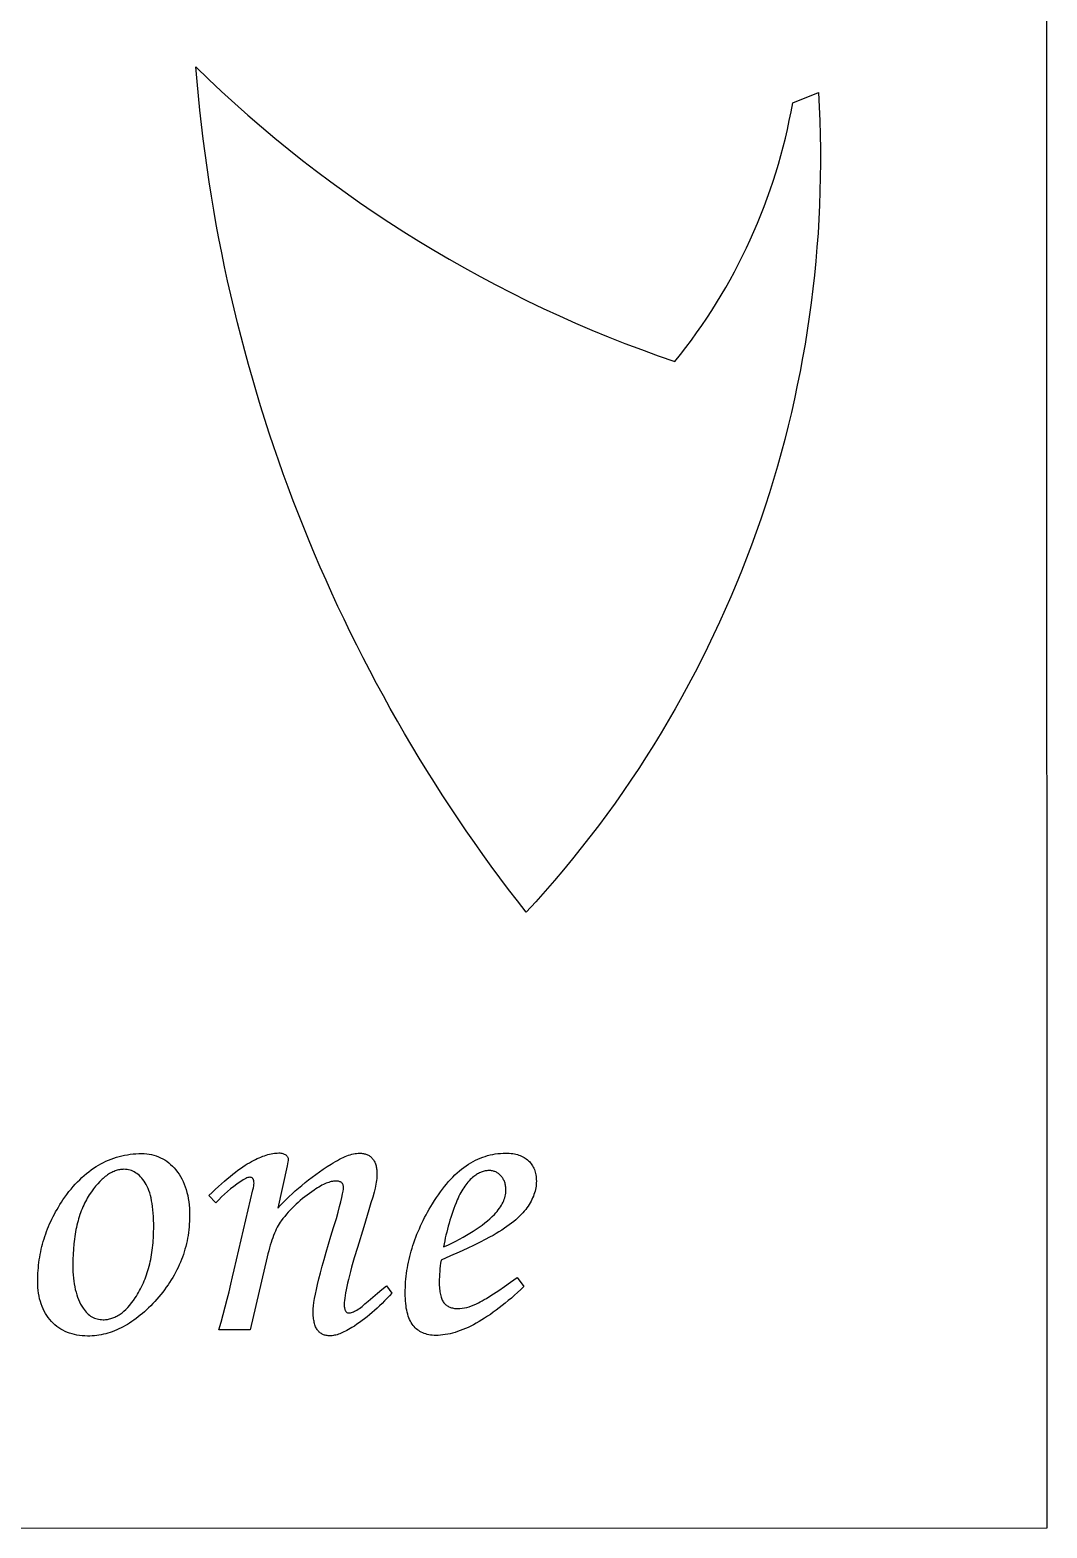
# Model space of a CAD drawing. Extents: x 2 to 372, y 3 to 246.
# Drawn here: x 53.7 to 94.9, y 2.8 to 63.6 of the extents above; entities that cross this region are included whole.
import ezdxf

# ---------------------------------------------------------------- set-up
doc = ezdxf.new("R2010")
doc.units = 0
doc.layers.add('Default_Layer', color=1, linetype='CONTINUOUS')
doc.layers.add('Vetor', color=1, linetype='CONTINUOUS')

msp = doc.modelspace()

# ---------------------------------------------------------------- linework, layer by layer
at = {"layer": 'Default_Layer'}
msp.add_lwpolyline([(85.639, 61.023, -0.204405), (73.791, 27.76, -0.148114), (60.384, 62.062, 0.11223), (79.819, 50.108, 0.127002), (84.6, 60.607), (85.639, 61.023)], format="xyb", close=True, dxfattribs=at)
for points in [[(58.192, 17.968), (58.295, 17.966), (58.396, 17.958), (58.495, 17.945), (58.591, 17.927), (58.685, 17.903), (58.778, 17.875), (58.868, 17.841), (58.955, 17.802), (59.041, 17.758), (59.124, 17.709), (59.206, 17.655), (59.285, 17.595), (59.361, 17.53), (59.436, 17.46), (59.509, 17.385), (59.579, 17.305), (59.646, 17.22), (59.708, 17.13), (59.767, 17.037), (59.821, 16.94), (59.87, 16.839), (59.916, 16.734), (59.957, 16.624), (59.994, 16.511), (60.026, 16.394), (60.054, 16.272), (60.078, 16.146), (60.097, 16.017), (60.112, 15.883), (60.123, 15.745), (60.13, 15.604), (60.132, 15.458), (60.131, 15.34), (60.127, 15.223), (60.12, 15.107), (60.111, 14.992), (60.1, 14.877), (60.085, 14.763), (60.068, 14.65), (60.049, 14.537), (60.027, 14.425), (60.002, 14.315), (59.975, 14.204), (59.945, 14.095), (59.913, 13.986), (59.878, 13.878), (59.84, 13.771), (59.8, 13.664), (59.757, 13.559), (59.712, 13.454), (59.664, 13.349), (59.613, 13.246), (59.56, 13.143), (59.504, 13.041), (59.446, 12.94), (59.385, 12.839), (59.322, 12.74), (59.256, 12.641), (59.187, 12.542), (59.116, 12.445), (59.042, 12.348), (58.965, 12.252), (58.886, 12.157), (58.804, 12.062), (58.721, 11.97), (58.638, 11.881), (58.554, 11.795), (58.47, 11.711), (58.386, 11.631), (58.301, 11.553), (58.216, 11.479), (58.131, 11.407), (58.046, 11.338), (57.96, 11.273), (57.874, 11.21), (57.787, 11.15), (57.7, 11.093), (57.613, 11.039), (57.526, 10.987), (57.439, 10.939), (57.351, 10.894), (57.262, 10.851), (57.174, 10.812), (57.085, 10.775), (56.996, 10.742), (56.907, 10.711), (56.817, 10.683), (56.727, 10.658), (56.637, 10.636), (56.546, 10.617), (56.455, 10.601), (56.364, 10.588), (56.272, 10.578), (56.181, 10.57), (56.088, 10.566), (55.996, 10.565), (55.884, 10.567), (55.774, 10.574), (55.667, 10.586), (55.563, 10.602), (55.461, 10.623), (55.362, 10.648), (55.266, 10.679), (55.173, 10.714), (55.082, 10.753), (54.994, 10.797), (54.909, 10.846), (54.826, 10.9), (54.747, 10.958), (54.67, 11.021), (54.595, 11.088), (54.524, 11.16), (54.457, 11.236), (54.394, 11.316), (54.336, 11.399), (54.282, 11.485), (54.232, 11.575), (54.187, 11.668), (54.146, 11.765), (54.109, 11.865), (54.077, 11.968), (54.048, 12.074), (54.025, 12.185), (54.005, 12.298), (53.99, 12.415), (53.979, 12.535), (53.973, 12.659), (53.971, 12.786), (53.972, 12.897), (53.975, 13.008), (53.98, 13.118), (53.987, 13.228), (53.996, 13.338), (54.007, 13.446), (54.02, 13.555), (54.035, 13.662), (54.051, 13.769), (54.07, 13.876), (54.091, 13.982), (54.114, 14.088), (54.139, 14.193), (54.166, 14.297), (54.195, 14.401), (54.226, 14.505), (54.259, 14.608), (54.294, 14.71), (54.331, 14.812), (54.37, 14.913), (54.41, 15.014), (54.453, 15.114), (54.498, 15.214), (54.545, 15.313), (54.594, 15.412), (54.645, 15.51), (54.698, 15.608), (54.753, 15.705), (54.809, 15.801), (54.868, 15.897), (54.929, 15.993), (54.992, 16.088), (55.073, 16.203), (55.155, 16.315), (55.238, 16.424), (55.323, 16.528), (55.409, 16.629), (55.496, 16.727), (55.584, 16.82), (55.674, 16.91), (55.765, 16.997), (55.857, 17.079), (55.95, 17.158), (56.044, 17.234), (56.14, 17.305), (56.237, 17.373), (56.335, 17.438), (56.434, 17.498), (56.535, 17.555), (56.637, 17.608), (56.74, 17.658), (56.844, 17.704), (56.95, 17.746), (57.056, 17.785), (57.164, 17.82), (57.274, 17.851), (57.384, 17.878), (57.496, 17.902), (57.609, 17.922), (57.723, 17.939), (57.838, 17.952), (57.955, 17.961), (58.073, 17.966), (58.192, 17.968)], [(61.196, 15.968), (60.906, 16.266), (61.041, 16.393), (61.172, 16.515), (61.299, 16.631), (61.423, 16.742), (61.544, 16.847), (61.661, 16.947), (61.775, 17.041), (61.885, 17.13), (61.992, 17.214), (62.095, 17.292), (62.195, 17.364), (62.291, 17.431), (62.384, 17.493), (62.474, 17.549), (62.56, 17.6), (62.642, 17.645), (62.722, 17.687), (62.801, 17.727), (62.878, 17.764), (62.954, 17.798), (63.028, 17.829), (63.101, 17.858), (63.172, 17.883), (63.242, 17.907), (63.311, 17.927), (63.378, 17.945), (63.443, 17.96), (63.507, 17.972), (63.57, 17.982), (63.631, 17.988), (63.691, 17.992), (63.749, 17.994), (63.792, 17.993), (63.833, 17.989), (63.872, 17.983), (63.908, 17.975), (63.942, 17.964), (63.974, 17.951), (64.003, 17.935), (64.03, 17.917), (64.053, 17.898), (64.074, 17.877), (64.092, 17.856), (64.106, 17.834), (64.117, 17.812), (64.125, 17.788), (64.13, 17.764), (64.132, 17.739), (64.129, 17.693), (64.121, 17.632), (64.108, 17.557), (64.089, 17.466), (63.708, 15.754), (63.818, 15.872), (63.931, 15.99), (64.048, 16.107), (64.168, 16.223), (64.292, 16.338), (64.419, 16.452), (64.549, 16.565), (64.683, 16.678), (64.82, 16.789), (64.961, 16.9), (65.105, 17.009), (65.252, 17.118), (65.403, 17.226), (65.557, 17.332), (65.715, 17.438), (65.876, 17.543), (65.962, 17.596), (66.047, 17.647), (66.129, 17.693), (66.21, 17.736), (66.288, 17.776), (66.365, 17.812), (66.44, 17.845), (66.512, 17.875), (66.583, 17.901), (66.652, 17.923), (66.719, 17.942), (66.784, 17.958), (66.847, 17.97), (66.908, 17.978), (66.968, 17.984), (67.025, 17.985), (67.066, 17.985), (67.106, 17.982), (67.144, 17.978), (67.182, 17.972), (67.218, 17.965), (67.254, 17.955), (67.288, 17.945), (67.321, 17.932), (67.353, 17.918), (67.383, 17.902), (67.413, 17.885), (67.441, 17.866), (67.469, 17.845), (67.495, 17.822), (67.52, 17.798), (67.544, 17.773), (67.567, 17.745), (67.588, 17.716), (67.608, 17.686), (67.626, 17.655), (67.643, 17.621), (67.658, 17.587), (67.672, 17.551), (67.685, 17.513), (67.696, 17.474), (67.705, 17.434), (67.713, 17.392), (67.72, 17.348), (67.725, 17.303), (67.728, 17.257), (67.731, 17.209), (67.731, 17.16), (67.73, 17.093), (67.727, 17.024), (67.721, 16.952), (67.712, 16.879), (67.701, 16.804), (67.688, 16.726), (67.673, 16.646), (67.655, 16.564), (67.614, 16.406), (67.559, 16.206), (67.49, 15.966), (67.408, 15.686), (67.202, 15.002), (66.94, 14.156), (66.814, 13.74), (66.758, 13.546), (66.705, 13.361), (66.657, 13.185), (66.613, 13.018), (66.573, 12.86), (66.538, 12.711), (66.506, 12.572), (66.479, 12.441), (66.456, 12.32), (66.437, 12.208), (66.423, 12.104), (66.412, 12.01), (66.406, 11.925), (66.404, 11.85), (66.405, 11.806), (66.407, 11.766), (66.411, 11.729), (66.417, 11.694), (66.424, 11.663), (66.433, 11.634), (66.443, 11.609), (66.455, 11.586), (66.468, 11.566), (66.483, 11.549), (66.499, 11.534), (66.517, 11.522), (66.535, 11.513), (66.555, 11.506), (66.577, 11.502), (66.6, 11.501), (66.631, 11.503), (66.666, 11.508), (66.702, 11.517), (66.74, 11.531), (66.781, 11.547), (66.824, 11.568), (66.869, 11.592), (66.917, 11.62), (66.966, 11.652), (67.018, 11.687), (67.072, 11.726), (67.128, 11.769), (67.246, 11.866), (67.374, 11.977), (67.561, 12.144), (67.748, 12.305), (67.936, 12.459), (68.123, 12.607), (68.336, 12.301), (68.237, 12.193), (68.139, 12.089), (68.04, 11.987), (67.94, 11.888), (67.84, 11.791), (67.74, 11.698), (67.639, 11.606), (67.538, 11.518), (67.436, 11.432), (67.334, 11.349), (67.231, 11.268), (67.128, 11.19), (67.024, 11.115), (66.92, 11.042), (66.815, 10.972), (66.71, 10.905), (66.579, 10.827), (66.516, 10.792), (66.454, 10.76), (66.393, 10.73), (66.334, 10.703), (66.277, 10.678), (66.221, 10.656), (66.166, 10.637), (66.113, 10.62), (66.061, 10.606), (66.011, 10.594), (65.963, 10.585), (65.915, 10.578), (65.869, 10.574), (65.825, 10.573), (65.785, 10.574), (65.747, 10.577), (65.709, 10.581), (65.672, 10.587), (65.637, 10.596), (65.603, 10.605), (65.57, 10.617), (65.538, 10.631), (65.507, 10.646), (65.477, 10.663), (65.449, 10.682), (65.421, 10.702), (65.395, 10.725), (65.37, 10.749), (65.346, 10.775), (65.323, 10.803), (65.301, 10.834), (65.281, 10.867), (65.262, 10.902), (65.245, 10.94), (65.229, 10.98), (65.214, 11.022), (65.201, 11.067), (65.189, 11.114), (65.179, 11.163), (65.169, 11.214), (65.162, 11.267), (65.155, 11.323), (65.151, 11.381), (65.147, 11.441), (65.144, 11.569), (65.145, 11.618), (65.148, 11.672), (65.159, 11.793), (65.178, 11.932), (65.203, 12.088), (65.237, 12.262), (65.277, 12.454), (65.325, 12.663), (65.38, 12.89), (65.443, 13.134), (65.513, 13.396), (65.591, 13.676), (65.676, 13.973), (65.768, 14.288), (65.868, 14.621), (65.975, 14.971), (66.089, 15.339), (66.157, 15.593), (66.216, 15.819), (66.265, 16.017), (66.306, 16.188), (66.338, 16.33), (66.36, 16.444), (66.374, 16.531), (66.377, 16.564), (66.378, 16.59), (66.377, 16.622), (66.373, 16.652), (66.367, 16.679), (66.359, 16.705), (66.348, 16.729), (66.334, 16.75), (66.318, 16.77), (66.3, 16.788), (66.279, 16.803), (66.255, 16.816), (66.229, 16.828), (66.201, 16.837), (66.17, 16.844), (66.137, 16.849), (66.102, 16.852), (66.063, 16.854), (66.02, 16.852), (65.975, 16.848), (65.929, 16.841), (65.881, 16.831), (65.832, 16.818), (65.781, 16.802), (65.728, 16.783), (65.674, 16.762), (65.619, 16.738), (65.561, 16.711), (65.503, 16.681), (65.443, 16.648), (65.381, 16.612), (65.318, 16.573), (65.253, 16.532), (65.187, 16.488), (65.088, 16.421), (64.991, 16.353), (64.896, 16.283), (64.803, 16.212), (64.713, 16.14), (64.624, 16.066), (64.537, 15.99), (64.453, 15.913), (64.37, 15.835), (64.29, 15.755), (64.212, 15.674), (64.135, 15.591), (64.061, 15.507), (63.989, 15.421), (63.919, 15.334), (63.851, 15.245), (63.809, 15.186), (63.767, 15.122), (63.727, 15.054), (63.688, 14.981), (63.649, 14.905), (63.611, 14.824), (63.574, 14.739), (63.538, 14.649), (63.503, 14.556), (63.469, 14.458), (63.435, 14.356), (63.402, 14.249), (63.371, 14.139), (63.34, 14.024), (63.31, 13.905), (63.281, 13.781), (62.591, 10.811), (61.323, 10.811), (61.411, 11.129), (61.496, 11.443), (61.578, 11.753), (61.657, 12.06), (61.734, 12.364), (61.807, 12.664), (61.877, 12.961), (61.945, 13.254), (62.702, 16.496), (62.721, 16.582), (62.734, 16.657), (62.742, 16.719), (62.745, 16.768), (62.742, 16.824), (62.739, 16.849), (62.734, 16.873), (62.728, 16.894), (62.721, 16.914), (62.712, 16.931), (62.702, 16.947), (62.691, 16.961), (62.678, 16.973), (62.664, 16.983), (62.649, 16.992), (62.632, 16.998), (62.614, 17.003), (62.595, 17.006), (62.574, 17.007), (62.538, 17.004), (62.499, 16.995), (62.455, 16.98), (62.408, 16.96), (62.358, 16.934), (62.303, 16.901), (62.245, 16.863), (62.183, 16.819), (62.052, 16.73), (61.923, 16.635), (61.797, 16.536), (61.672, 16.432), (61.55, 16.323), (61.43, 16.21), (61.312, 16.092), (61.196, 15.968)], [(73.416, 12.947), (73.697, 12.573), (73.567, 12.451), (73.439, 12.333), (73.311, 12.219), (73.185, 12.108), (73.06, 12.002), (72.936, 11.899), (72.813, 11.8), (72.692, 11.705), (72.571, 11.614), (72.452, 11.527), (72.334, 11.444), (72.217, 11.365), (72.101, 11.289), (71.987, 11.218), (71.873, 11.15), (71.761, 11.086), (71.65, 11.026), (71.54, 10.97), (71.431, 10.917), (71.323, 10.869), (71.217, 10.824), (71.112, 10.784), (71.007, 10.747), (70.905, 10.714), (70.803, 10.685), (70.702, 10.66), (70.603, 10.639), (70.504, 10.621), (70.407, 10.608), (70.311, 10.598), (70.216, 10.592), (70.123, 10.59), (70.048, 10.592), (69.976, 10.597), (69.906, 10.605), (69.838, 10.616), (69.772, 10.63), (69.709, 10.648), (69.648, 10.668), (69.589, 10.692), (69.532, 10.719), (69.477, 10.75), (69.425, 10.783), (69.374, 10.82), (69.326, 10.86), (69.28, 10.903), (69.237, 10.949), (69.195, 10.999), (69.157, 11.052), (69.121, 11.108), (69.088, 11.169), (69.057, 11.234), (69.029, 11.302), (69.003, 11.374), (68.98, 11.451), (68.959, 11.531), (68.94, 11.614), (68.924, 11.702), (68.911, 11.794), (68.9, 11.889), (68.891, 11.988), (68.885, 12.091), (68.881, 12.198), (68.88, 12.309), (68.881, 12.423), (68.885, 12.537), (68.89, 12.65), (68.897, 12.764), (68.907, 12.878), (68.919, 12.991), (68.933, 13.105), (68.949, 13.219), (68.968, 13.332), (68.988, 13.446), (69.011, 13.559), (69.036, 13.673), (69.063, 13.786), (69.092, 13.899), (69.123, 14.013), (69.157, 14.126), (69.192, 14.239), (69.23, 14.353), (69.27, 14.466), (69.312, 14.579), (69.357, 14.692), (69.403, 14.805), (69.452, 14.918), (69.503, 15.031), (69.555, 15.144), (69.611, 15.257), (69.668, 15.37), (69.727, 15.483), (69.789, 15.596), (69.853, 15.709), (69.918, 15.822), (69.987, 15.934), (70.065, 16.061), (70.144, 16.183), (70.224, 16.301), (70.305, 16.415), (70.387, 16.525), (70.469, 16.631), (70.553, 16.734), (70.638, 16.832), (70.724, 16.926), (70.81, 17.016), (70.898, 17.102), (70.987, 17.184), (71.076, 17.262), (71.167, 17.336), (71.258, 17.407), (71.35, 17.473), (71.444, 17.535), (71.538, 17.593), (71.633, 17.647), (71.729, 17.697), (71.826, 17.743), (71.924, 17.785), (72.023, 17.823), (72.123, 17.857), (72.224, 17.887), (72.326, 17.913), (72.428, 17.935), (72.532, 17.953), (72.637, 17.967), (72.742, 17.977), (72.849, 17.983), (72.956, 17.985), (73.031, 17.984), (73.103, 17.981), (73.173, 17.975), (73.241, 17.966), (73.306, 17.955), (73.369, 17.942), (73.43, 17.927), (73.488, 17.909), (73.545, 17.888), (73.599, 17.866), (73.651, 17.841), (73.7, 17.813), (73.747, 17.783), (73.792, 17.751), (73.835, 17.716), (73.876, 17.679), (73.915, 17.641), (73.951, 17.601), (73.985, 17.559), (74.017, 17.516), (74.046, 17.47), (74.073, 17.423), (74.097, 17.374), (74.118, 17.324), (74.137, 17.271), (74.153, 17.217), (74.167, 17.161), (74.179, 17.103), (74.188, 17.043), (74.194, 16.982), (74.198, 16.919), (74.199, 16.854), (74.197, 16.784), (74.193, 16.715), (74.185, 16.647), (74.175, 16.578), (74.162, 16.509), (74.145, 16.441), (74.126, 16.373), (74.103, 16.305), (74.078, 16.237), (74.049, 16.169), (74.018, 16.101), (73.984, 16.033), (73.946, 15.966), (73.906, 15.899), (73.862, 15.831), (73.816, 15.764), (73.766, 15.697), (73.711, 15.63), (73.651, 15.562), (73.587, 15.493), (73.518, 15.425), (73.444, 15.356), (73.365, 15.287), (73.282, 15.217), (73.194, 15.148), (73.101, 15.077), (73.004, 15.007), (72.902, 14.936), (72.795, 14.865), (72.683, 14.793), (72.567, 14.722), (72.446, 14.649), (72.305, 14.572), (72.129, 14.481), (71.918, 14.375), (71.671, 14.256), (71.39, 14.122), (71.074, 13.974), (70.722, 13.813), (70.335, 13.637), (70.317, 13.523), (70.302, 13.41), (70.289, 13.298), (70.278, 13.188), (70.27, 13.079), (70.264, 12.971), (70.26, 12.865), (70.259, 12.76), (70.26, 12.686), (70.262, 12.615), (70.265, 12.546), (70.271, 12.481), (70.277, 12.418), (70.285, 12.358), (70.295, 12.302), (70.306, 12.247), (70.318, 12.196), (70.332, 12.148), (70.347, 12.102), (70.364, 12.06), (70.382, 12.02), (70.402, 11.983), (70.423, 11.949), (70.446, 11.918), (70.471, 11.889), (70.498, 11.862), (70.525, 11.837), (70.555, 11.813), (70.585, 11.792), (70.617, 11.773), (70.65, 11.755), (70.684, 11.739), (70.72, 11.725), (70.757, 11.713), (70.796, 11.703), (70.835, 11.694), (70.876, 11.688), (70.919, 11.683), (70.963, 11.68), (71.008, 11.679), (71.052, 11.68), (71.096, 11.682), (71.186, 11.692), (71.279, 11.707), (71.374, 11.728), (71.47, 11.756), (71.569, 11.79), (71.67, 11.829), (71.774, 11.875), (71.846, 11.91), (71.922, 11.95), (72.002, 11.993), (72.087, 12.041), (72.175, 12.093), (72.268, 12.15), (72.465, 12.275), (72.678, 12.418), (72.908, 12.577), (73.154, 12.754), (73.416, 12.947)], [(57.468, 17.33), (57.423, 17.329), (57.378, 17.326), (57.333, 17.321), (57.288, 17.314), (57.243, 17.305), (57.199, 17.294), (57.154, 17.28), (57.109, 17.265), (57.065, 17.248), (57.02, 17.229), (56.976, 17.207), (56.932, 17.184), (56.888, 17.159), (56.844, 17.131), (56.8, 17.102), (56.756, 17.071), (56.712, 17.037), (56.668, 17.002), (56.624, 16.964), (56.581, 16.925), (56.537, 16.883), (56.494, 16.839), (56.407, 16.746), (56.321, 16.645), (56.235, 16.535), (56.149, 16.418), (56.064, 16.292), (56.023, 16.227), (55.983, 16.16), (55.944, 16.092), (55.907, 16.022), (55.87, 15.951), (55.836, 15.878), (55.802, 15.803), (55.77, 15.728), (55.739, 15.65), (55.71, 15.571), (55.681, 15.49), (55.654, 15.408), (55.629, 15.325), (55.605, 15.239), (55.582, 15.153), (55.56, 15.064), (55.54, 14.974), (55.521, 14.883), (55.503, 14.79), (55.486, 14.696), (55.471, 14.6), (55.458, 14.502), (55.434, 14.302), (55.416, 14.096), (55.402, 13.884), (55.395, 13.666), (55.392, 13.441), (55.394, 13.305), (55.398, 13.172), (55.407, 13.043), (55.418, 12.917), (55.433, 12.795), (55.451, 12.677), (55.472, 12.563), (55.496, 12.452), (55.524, 12.345), (55.555, 12.241), (55.589, 12.141), (55.626, 12.045), (55.667, 11.952), (55.711, 11.863), (55.758, 11.778), (55.809, 11.696), (55.848, 11.64), (55.889, 11.587), (55.931, 11.537), (55.975, 11.492), (56.02, 11.45), (56.067, 11.411), (56.116, 11.376), (56.166, 11.345), (56.218, 11.318), (56.272, 11.294), (56.327, 11.274), (56.383, 11.258), (56.442, 11.245), (56.501, 11.236), (56.563, 11.23), (56.626, 11.228), (56.67, 11.229), (56.715, 11.232), (56.759, 11.236), (56.803, 11.242), (56.846, 11.25), (56.889, 11.26), (56.932, 11.271), (56.975, 11.284), (57.018, 11.298), (57.06, 11.315), (57.102, 11.333), (57.144, 11.353), (57.186, 11.374), (57.227, 11.398), (57.268, 11.423), (57.309, 11.45), (57.349, 11.478), (57.39, 11.508), (57.47, 11.574), (57.548, 11.647), (57.626, 11.726), (57.703, 11.813), (57.779, 11.906), (57.854, 12.006), (57.928, 12.113), (57.974, 12.186), (58.019, 12.259), (58.062, 12.334), (58.103, 12.409), (58.144, 12.486), (58.182, 12.564), (58.22, 12.643), (58.255, 12.722), (58.29, 12.803), (58.323, 12.885), (58.354, 12.969), (58.384, 13.053), (58.413, 13.138), (58.44, 13.225), (58.465, 13.312), (58.49, 13.401), (58.512, 13.49), (58.533, 13.581), (58.553, 13.673), (58.571, 13.766), (58.588, 13.86), (58.604, 13.955), (58.617, 14.051), (58.63, 14.148), (58.641, 14.246), (58.65, 14.345), (58.658, 14.446), (58.665, 14.547), (58.67, 14.65), (58.674, 14.754), (58.677, 14.964), (58.675, 15.121), (58.671, 15.272), (58.664, 15.417), (58.655, 15.557), (58.643, 15.691), (58.628, 15.819), (58.61, 15.941), (58.59, 16.058), (58.566, 16.169), (58.54, 16.274), (58.512, 16.374), (58.48, 16.467), (58.446, 16.555), (58.41, 16.638), (58.37, 16.714), (58.328, 16.785), (58.285, 16.851), (58.24, 16.913), (58.194, 16.971), (58.146, 17.024), (58.098, 17.073), (58.047, 17.117), (57.996, 17.158), (57.943, 17.194), (57.888, 17.226), (57.833, 17.253), (57.775, 17.277), (57.717, 17.296), (57.657, 17.311), (57.595, 17.322), (57.533, 17.328), (57.468, 17.33)], [(70.438, 14.181), (70.606, 14.258), (70.769, 14.336), (70.927, 14.414), (71.08, 14.494), (71.227, 14.573), (71.369, 14.654), (71.506, 14.735), (71.637, 14.817), (71.764, 14.9), (71.884, 14.984), (72, 15.068), (72.11, 15.153), (72.215, 15.239), (72.314, 15.325), (72.408, 15.412), (72.497, 15.5), (72.554, 15.562), (72.607, 15.624), (72.656, 15.685), (72.702, 15.747), (72.744, 15.808), (72.782, 15.869), (72.817, 15.931), (72.848, 15.992), (72.875, 16.053), (72.899, 16.114), (72.919, 16.175), (72.936, 16.236), (72.949, 16.297), (72.958, 16.358), (72.963, 16.418), (72.965, 16.479), (72.964, 16.524), (72.962, 16.568), (72.958, 16.611), (72.953, 16.652), (72.946, 16.693), (72.937, 16.732), (72.928, 16.77), (72.916, 16.807), (72.903, 16.842), (72.889, 16.877), (72.872, 16.91), (72.855, 16.942), (72.836, 16.973), (72.815, 17.002), (72.793, 17.031), (72.769, 17.058), (72.745, 17.085), (72.721, 17.11), (72.695, 17.133), (72.668, 17.155), (72.641, 17.174), (72.612, 17.193), (72.583, 17.209), (72.552, 17.224), (72.521, 17.237), (72.489, 17.248), (72.456, 17.257), (72.421, 17.265), (72.386, 17.271), (72.35, 17.276), (72.314, 17.278), (72.276, 17.279), (72.236, 17.278), (72.197, 17.275), (72.158, 17.271), (72.119, 17.264), (72.081, 17.256), (72.042, 17.245), (72.003, 17.233), (71.965, 17.219), (71.927, 17.204), (71.889, 17.186), (71.851, 17.166), (71.813, 17.145), (71.775, 17.122), (71.738, 17.097), (71.7, 17.07), (71.663, 17.041), (71.613, 17), (71.565, 16.957), (71.517, 16.911), (71.471, 16.863), (71.425, 16.812), (71.381, 16.759), (71.337, 16.703), (71.295, 16.645), (71.253, 16.584), (71.213, 16.521), (71.173, 16.455), (71.135, 16.387), (71.097, 16.316), (71.061, 16.242), (71.025, 16.166), (70.991, 16.088), (70.943, 15.97), (70.896, 15.853), (70.852, 15.735), (70.809, 15.617), (70.768, 15.499), (70.729, 15.381), (70.692, 15.262), (70.657, 15.143), (70.623, 15.024), (70.591, 14.904), (70.561, 14.784), (70.533, 14.664), (70.506, 14.544), (70.482, 14.423), (70.459, 14.302), (70.438, 14.181)]]:
    msp.add_lwpolyline(points, close=True, dxfattribs=at)
at = {"layer": 'Vetor'}
msp.add_lwpolyline([(8.161, 2.774), (94.917, 2.779), (94.897, 125.026)], dxfattribs=at)

doc.saveas('drawing.dxf')
